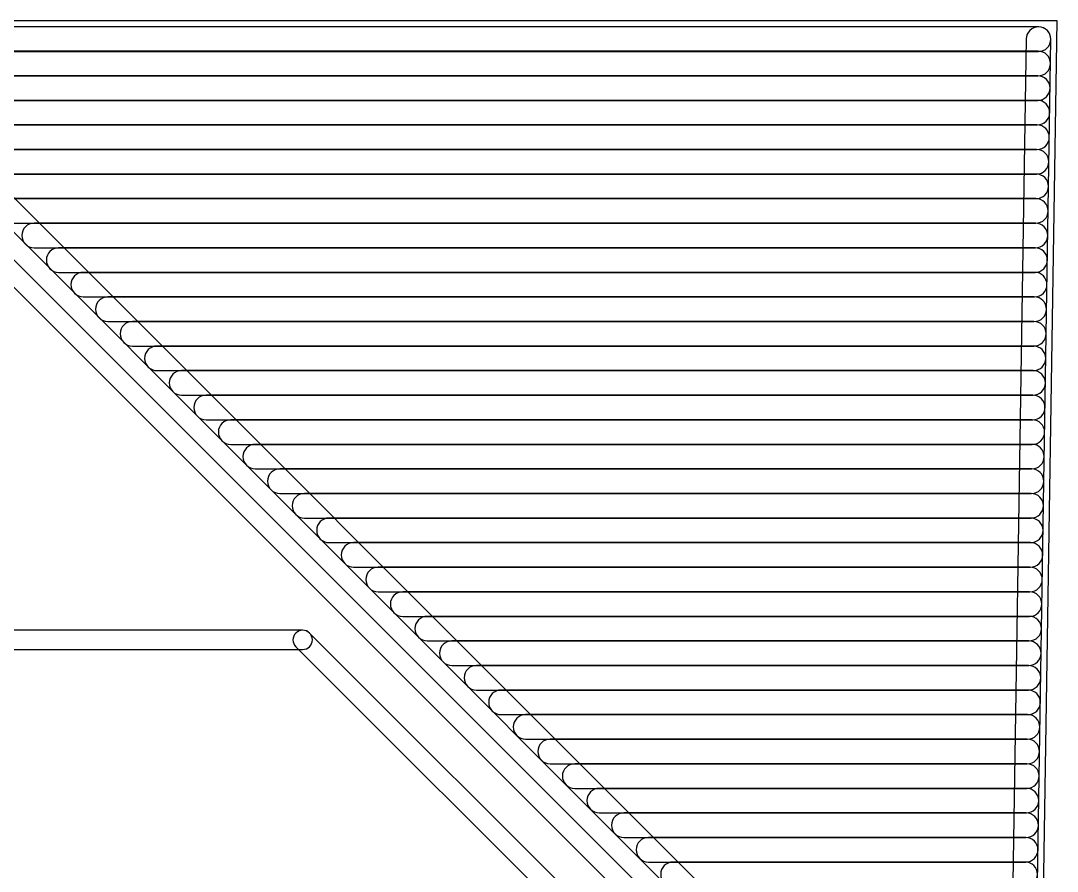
# Model space of a CAD drawing. Extents: x -1 to 100, y 0 to 80.
# Drawn here: x 57.14 to 100, y 44.83 to 80 of the extents above; entities that cross this region are included whole.
import ezdxf

# ---------------------------------------------------------------- set-up
doc = ezdxf.new("R2010")
doc.units = 0
doc.layers.add('1', color=22, linetype='CONTINUOUS')
doc.layers.add('20', color=7, linetype='CONTINUOUS')

msp = doc.modelspace()

# ---------------------------------------------------------------- linework, layer by layer
at = {"layer": '1'}
for points in [[(0.75, 78.73), (99.2258, 78.73, 1), (99.2258, 79.746), (0.75, 79.746, 1)], [(98.7179, 79.2461), (97.9844, 33.0442, 1), (99.0003, 33.0281), (99.7337, 79.2299, 1)], [(0.734, 77.724), (99.2098, 77.724, 1), (99.2098, 78.74), (0.734, 78.74, 1)], [(0.7179, 76.708), (99.1937, 76.708, 1), (99.1937, 77.724), (0.7179, 77.724, 1)], [(10.8152, 75.692), (99.1776, 75.692, 1), (99.1776, 76.708), (10.8152, 76.708, 1)], [(53.4391, 74.676), (99.1615, 74.676, 1), (99.1615, 75.692), (53.4391, 75.692, 1)], [(85.8072, 43.7267), (54.6072, 74.9267, 1), (53.8888, 74.2083), (85.0888, 43.0083, 1)], [(54.6475, 73.66), (99.1453, 73.66, 1), (99.1453, 74.676), (54.6475, 74.676, 1)], [(52.5172, 73.3172), (83.7172, 42.1172, 1), (84.2828, 42.6828), (53.0828, 73.8828, 1)], [(55.6635, 72.644), (99.1292, 72.644, 1), (99.1292, 73.66), (55.6635, 73.66, 1)], [(56.6795, 71.628), (99.1131, 71.628, 1), (99.1131, 72.644), (56.6795, 72.644, 1)], [(57.6955, 70.612), (99.0969, 70.612, 1), (99.0969, 71.628), (57.6955, 71.628, 1)], [(58.7115, 69.596), (99.0808, 69.596, 1), (99.0808, 70.612), (58.7115, 70.612, 1)], [(59.7275, 68.58), (99.0647, 68.58, 1), (99.0647, 69.596), (59.7275, 69.596, 1)], [(60.7435, 67.564), (99.0486, 67.564, 1), (99.0486, 68.58), (60.7435, 68.58, 1)], [(61.7595, 66.548), (99.0324, 66.548, 1), (99.0324, 67.564), (61.7595, 67.564, 1)], [(62.7755, 65.532), (99.0163, 65.532, 1), (99.0163, 66.548), (62.7755, 66.548, 1)], [(63.7915, 64.516), (99.0002, 64.516, 1), (99.0002, 65.532), (63.7915, 65.532, 1)], [(64.8075, 63.5), (98.984, 63.5, 1), (98.984, 64.516), (64.8075, 64.516, 1)], [(65.8235, 62.484), (98.9679, 62.484, 1), (98.9679, 63.5), (65.8235, 63.5, 1)], [(66.8395, 61.468), (98.9518, 61.468, 1), (98.9518, 62.484), (66.8395, 62.484, 1)], [(67.8555, 60.452), (98.9356, 60.452, 1), (98.9356, 61.468), (67.8555, 61.468, 1)], [(68.8715, 59.436), (98.9195, 59.436, 1), (98.9195, 60.452), (68.8715, 60.452, 1)], [(69.8875, 58.42), (98.9034, 58.42, 1), (98.9034, 59.436), (69.8875, 59.436, 1)], [(70.9035, 57.404), (98.8873, 57.404, 1), (98.8873, 58.42), (70.9035, 58.42, 1)], [(71.9195, 56.388), (98.8711, 56.388, 1), (98.8711, 57.404), (71.9195, 57.404, 1)], [(72.9355, 55.372), (98.855, 55.372, 1), (98.855, 56.388), (72.9355, 56.388, 1)], [(73.9515, 54.356), (98.8389, 54.356, 1), (98.8389, 55.372), (73.9515, 55.372, 1)], [(47.2, 54), (68.8, 54, 1), (68.8, 54.8), (47.2, 54.8, 1)], [(68.5172, 54.1172), (80.5172, 42.1172, 1), (81.0828, 42.6828), (69.0828, 54.6828, 1)], [(74.9675, 53.34), (98.8227, 53.34, 1), (98.8227, 54.356), (74.9675, 54.356, 1)], [(75.9835, 52.324), (98.8066, 52.324, 1), (98.8066, 53.34), (75.9835, 53.34, 1)], [(76.9995, 51.308), (98.7905, 51.308, 1), (98.7905, 52.324), (76.9995, 52.324, 1)], [(78.0155, 50.292), (98.7744, 50.292, 1), (98.7744, 51.308), (78.0155, 51.308, 1)], [(79.0315, 49.276), (98.7582, 49.276, 1), (98.7582, 50.292), (79.0315, 50.292, 1)], [(80.0475, 48.26), (98.7421, 48.26, 1), (98.7421, 49.276), (80.0475, 49.276, 1)], [(81.0635, 47.244), (98.726, 47.244, 1), (98.726, 48.26), (81.0635, 48.26, 1)], [(82.0795, 46.228), (98.7098, 46.228, 1), (98.7098, 47.244), (82.0795, 47.244, 1)], [(83.0955, 45.212), (98.6937, 45.212, 1), (98.6937, 46.228), (83.0955, 46.228, 1)], [(84.1115, 44.196), (98.6776, 44.196, 1), (98.6776, 45.212), (84.1115, 45.212, 1)]]:
    msp.add_lwpolyline(points, format="xyb", close=True, dxfattribs=at)
at = {"layer": '20'}
for p, q in [((100, 80), (0, 80)), ((98.73, 0), (100, 80))]:
    msp.add_line(p, q, dxfattribs=at)

doc.saveas('drawing.dxf')
